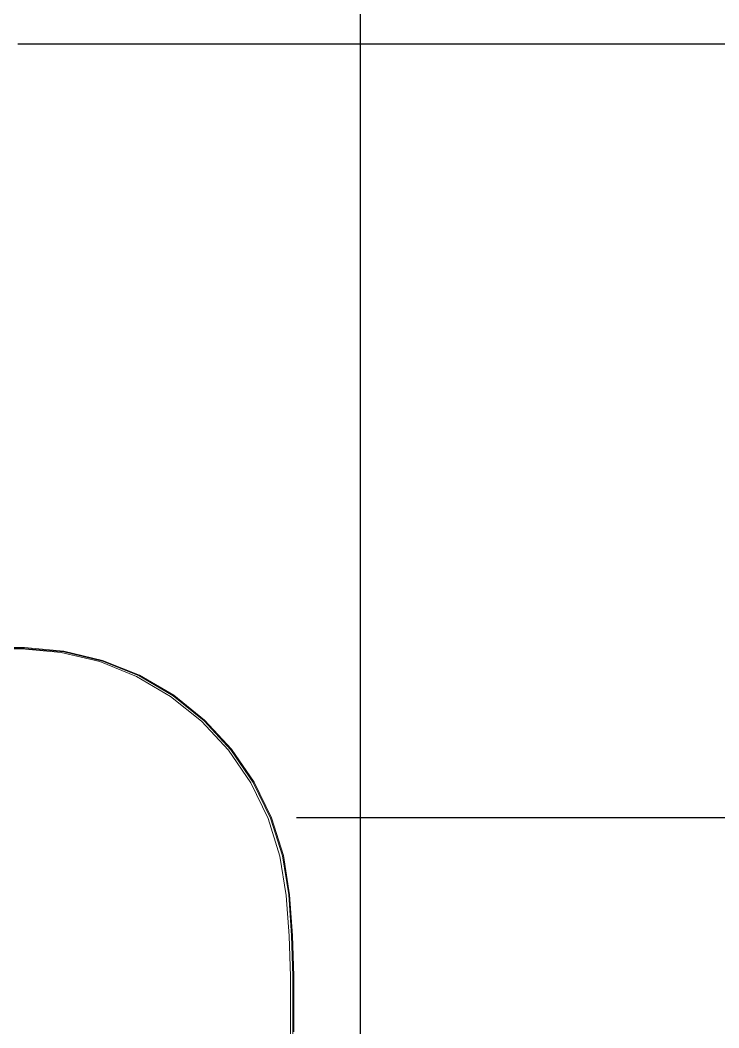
# Model space of a CAD drawing. Header units: centimetres. Extents: x -48696 to 156237, y -5617 to 29024.
# Drawn here: x -13037.5 to -12999.3, y 14443.6 to 14498.8 of the extents above; entities that cross this region are included whole.
import ezdxf

# ---------------------------------------------------------------- set-up
doc = ezdxf.new("R2010")
doc.units = ezdxf.units.CM
doc.layers.add('Moveis', color=1, linetype='Continuous', lineweight=9)
doc.layers.add('Piso', color=55, linetype='Continuous')

msp = doc.modelspace()

# ---------------------------------------------------------------- hatches: boundary and pattern name
at = {"layer": 'Piso'}
h = msp.add_hatch(dxfattribs=at)
h.set_pattern_fill('ANSI37', color=256, scale=13.333333, angle=45)
h.set_pattern_definition([(90, (5480.73, -3367.213), (-42.33333, 2e-14), []), (180, (5480.73, -3367.213), (-2e-14, -42.33333), [])])
h.paths.add_polyline_path([(-12937.99445, 14313.57475), (-13087.78039, 14313.52818), (-13087.75893, 14339.12057), (-13086.06218, 14339.03706), (-13086.21793, 14345.88526), (-13083.58652, 14345.88526), (-13076.83896, 14346.39357), (-13076.83896, 14347.52057), (-13048.61262, 14347.52057), (-13048.61262, 14334.9489), (-13017.93074, 14334.9489), (-13017.93074, 14365.69224), (-13048.61262, 14365.69224), (-13048.61262, 14353.12057), (-13076.83896, 14353.12057), (-13076.83896, 14354.24757), (-13080.84877, 14354.24757), (-13083.58652, 14354.75588), (-13086.21793, 14354.75588), (-13086.26036, 14361.5593), (-13087.75238, 14361.56017), (-13087.79683, 14393.54395), (-12937.94779, 14393.57476)])
h.paths.add_polyline_path([(-12937.94371, 14400.57476), (-13087.72964, 14400.54397), (-13087.72964, 14403.52722), (-13083.4999, 14403.52722), (-13083.4999, 14405.32683), (-13082.50635, 14405.62652), (-13082.23122, 14423.36513), (-13084.60047, 14423.40188), (-13085.80529, 14421.30052), (-13084.31367, 14420.4453), (-13083.4999, 14407.79389), (-13087.72541, 14407.79636), (-13087.70718, 14439.04928), (-13084.26459, 14439.04928), (-13084.26459, 14440.89998), (-13082.40115, 14440.89998), (-13082.40115, 14442.80677), (-13080.36586, 14442.80677), (-13080.36586, 14425.43759), (-13021.14763, 14426.13282), (-13021.14763, 14446.86308), (-13023.69233, 14463.57722), (-13041.17218, 14467.13162), (-13080.36586, 14464.44261), (-13080.36586, 14447.07343), (-13082.5025, 14447.07343), (-13082.5025, 14448.97043), (-13084.42469, 14449.19548), (-13084.51767, 14450.72475), (-13087.70037, 14450.72475), (-13087.68078, 14465.72113), (-13086.67623, 14465.11919), (-13085.24137, 14465.11919), (-13085.53098, 14466.6844), (-13082.71596, 14466.67068), (-13082.72939, 14463.91475), (-13081.33711, 14464.11318), (-13081.10084, 14466.51247), (-13080.67037, 14466.65959), (-13080.11105, 14470.90493), (-13077.61769, 14471.48413), (-13077.61769, 14476.85671), (-13077.61769, 14477.85959), (-13037.68454, 14477.85959), (-13037.64154, 14551.58544), (-13032.33398, 14551.58544), (-13032.33398, 14556.58544), (-12950.33295, 14556.77376), (-12950.32565, 14553.59765), (-12953.32565, 14553.59076), (-12953.15915, 14481.09095), (-12956.65914, 14481.08291), (-12956.6063, 14484.36317), (-12962.3686, 14483.8856), (-12962.3686, 14477.61076), (-12956.94332, 14474.61595), (-12956.29042, 14478.58375), (-12953.1534, 14478.58375), (-12953.14423, 14474.59097), (-12950.14423, 14474.59786), (-12950.15342, 14478.59785), (-12946.65343, 14478.60588), (-12946.64621, 14475.46396), (-12942.64466, 14475.46396), (-12941.08587, 14478.07029), (-12941.08587, 14481.72332), (-12942.7351, 14484.28189), (-12947.08174, 14484.28189), (-12946.65917, 14481.10588), (-12950.15916, 14481.09784), (-12950.32106, 14551.59765), (-12940.32108, 14551.59971), (-12940.32149, 14553.59702), (-12937.85446, 14553.60538)])

# ---------------------------------------------------------------- linework, layer by layer
at = {"layer": 'Moveis'}
for p, q in [((-13037.30854, 14464.44261), (-13080.36586, 14464.44261)), ((-13037.3089, 14464.39574), (-13080.36586, 14464.39574)), ((-13071.5845, 14464.37093), (-13037.4485, 14464.37093)), ((-13035.29061, 14464.17913), (-13037.4485, 14464.37093)), ((-13035.15101, 14464.20394), (-13037.3089, 14464.39574)), ((-13035.14375, 14464.25025), (-13037.30854, 14464.44261)), ((-13035.29061, 14464.17913), (-13033.18409, 14463.67331)), ((-13035.15101, 14464.20394), (-13033.04449, 14463.69812)), ((-13033.0305, 14463.74285), (-13035.14375, 14464.25025)), ((-13033.18409, 14463.67331), (-13031.17439, 14462.86436)), ((-13031.03479, 14462.88918), (-13033.04449, 14463.69812)), ((-13031.01436, 14462.93136), (-13033.0305, 14463.74285)), ((-13029.30486, 14461.76976), (-13031.17439, 14462.86436)), ((-13029.16526, 14461.79457), (-13031.03479, 14462.88918)), ((-13029.13885, 14461.83329), (-13031.01436, 14462.93136)), ((-13029.30486, 14461.76976), (-13027.61585, 14460.4131)), ((-13029.16526, 14461.79457), (-13027.47625, 14460.43791)), ((-13027.44442, 14460.47232), (-13029.13885, 14461.83329)), ((-13025.96764, 14458.87782), (-13027.44442, 14460.47232)), ((-13026.14378, 14458.82366), (-13027.61585, 14460.4131)), ((-13026.00418, 14458.84848), (-13027.47625, 14460.43791)), ((-13026.14378, 14458.82366), (-13024.92043, 14457.03574)), ((-13026.00418, 14458.84848), (-13024.78083, 14457.06055)), ((-13024.74036, 14457.0842), (-13025.96764, 14458.87782)), ((-13024.92043, 14457.03574), (-13023.97217, 14455.08789)), ((-13023.83257, 14455.11271), (-13024.78083, 14457.06055)), ((-13023.78906, 14455.13014), (-13024.74036, 14457.0842)), ((-13023.31948, 14453.02216), (-13023.97217, 14455.08789)), ((-13023.17987, 14453.04697), (-13023.83257, 14455.11271)), ((-13023.13428, 14453.0578), (-13023.78906, 14455.13014)), ((-13023.31948, 14453.02216), (-13022.97642, 14450.88309)), ((-13023.17987, 14453.04697), (-13022.83682, 14450.9079)), ((-13022.79012, 14450.91191), (-13023.13428, 14453.0578)), ((-13022.8245, 14448.66596), (-13022.97642, 14450.88309)), ((-13022.6849, 14448.69077), (-13022.83682, 14450.9079)), ((-13022.63809, 14448.69317), (-13022.79012, 14450.91191)), ((-13022.7485, 14446.44492), (-13022.8245, 14448.66596)), ((-13022.6849, 14448.69077), (-13022.6089, 14446.46974)), ((-13022.56204, 14446.47054), (-13022.63809, 14448.69317)), ((-13022.7485, 14443.38565), (-13022.7485, 14446.44492)), ((-13022.6089, 14446.46974), (-13022.6089, 14443.41046)), ((-13022.55253, 14444.52163), (-13022.56204, 14446.47054)), ((-13022.56204, 14443.40966), (-13022.55253, 14444.52163))]:
    msp.add_line(p, q, dxfattribs=at)
for points, invisible_edges in [([(-13033.0305, 14463.74285), (-13033.0305, 14463.74285), (-13035.14375, 14464.25025), (-13027.99983, 14486.42524)], 13), ([(-13033.0305, 14463.74285), (-13033.0305, 14463.74285), (-13035.14375, 14464.25025), (-13027.99983, 14486.42524)], 13), ([(-13033.0305, 14463.74285), (-13033.0305, 14463.74285), (-13035.14375, 14464.25025), (-13027.99983, 14486.42524)], 13), ([(-13033.0305, 14463.74285), (-13033.0305, 14463.74285), (-13035.14375, 14464.25025), (-13027.99983, 14486.42524)], 13), ([(-13033.0305, 14463.74285), (-13033.0305, 14463.74285), (-13035.14375, 14464.25025), (-13027.99983, 14486.42524)], 13), ([(-13031.01436, 14462.93136), (-13031.01436, 14462.93136), (-13033.0305, 14463.74285), (-13027.99983, 14486.42524)], 13), ([(-13031.01436, 14462.93136), (-13031.01436, 14462.93136), (-13033.0305, 14463.74285), (-13027.99983, 14486.42524)], 13), ([(-13031.01436, 14462.93136), (-13031.01436, 14462.93136), (-13033.0305, 14463.74285), (-13027.99983, 14486.42524)], 13), ([(-13031.01436, 14462.93136), (-13031.01436, 14462.93136), (-13033.0305, 14463.74285), (-13027.99983, 14486.42524)], 13), ([(-13031.01436, 14462.93136), (-13031.01436, 14462.93136), (-13033.0305, 14463.74285), (-13027.99983, 14486.42524)], 13), ([(-13029.13885, 14461.83329), (-13029.13885, 14461.83329), (-13031.01436, 14462.93136), (-13027.99983, 14486.42524)], 13), ([(-13029.13885, 14461.83329), (-13029.13885, 14461.83329), (-13031.01436, 14462.93136), (-13027.99983, 14486.42524)], 13), ([(-13029.13885, 14461.83329), (-13029.13885, 14461.83329), (-13031.01436, 14462.93136), (-13027.99983, 14486.42524)], 13), ([(-13029.13885, 14461.83329), (-13029.13885, 14461.83329), (-13031.01436, 14462.93136), (-13027.99983, 14486.42524)], 13), ([(-13029.13885, 14461.83329), (-13029.13885, 14461.83329), (-13031.01436, 14462.93136), (-13027.99983, 14486.42524)], 13), ([(-13029.13885, 14461.83329), (-13029.13885, 14461.83329), (-13027.99983, 14486.38535), (-13027.44442, 14460.47232)], 6), ([(-13029.13885, 14461.83329), (-13029.13885, 14461.83329), (-13027.99983, 14486.38535), (-13027.44442, 14460.47232)], 6), ([(-13029.13885, 14461.83329), (-13029.13885, 14461.83329), (-13027.99983, 14486.38535), (-13027.44442, 14460.47232)], 6), ([(-13029.13885, 14461.83329), (-13029.13885, 14461.83329), (-13027.99983, 14486.38535), (-13027.44442, 14460.47232)], 6), ([(-13029.13885, 14461.83329), (-13029.13885, 14461.83329), (-13027.99983, 14486.38535), (-13027.44442, 14460.47232)], 6), ([(-13035.14375, 14464.25025), (-13035.14375, 14464.25025), (-13037.30854, 14464.44261), (-13035.86789, 14485.96935)], 13), ([(-13035.14375, 14464.25025), (-13035.14375, 14464.25025), (-13037.30854, 14464.44261), (-13035.86789, 14485.96935)], 13), ([(-13035.14375, 14464.25025), (-13035.14375, 14464.25025), (-13037.30854, 14464.44261), (-13035.86789, 14485.96935)], 13), ([(-13035.14375, 14464.25025), (-13035.14375, 14464.25025), (-13037.30854, 14464.44261), (-13035.86789, 14485.96935)], 13), ([(-13035.14375, 14464.25025), (-13035.14375, 14464.25025), (-13037.30854, 14464.44261), (-13035.86789, 14485.96935)], 13), ([(-13027.44442, 14460.47232), (-13027.44442, 14460.47232), (-13026.4011, 14485.95335), (-13025.96764, 14458.87782)], 6), ([(-13027.44442, 14460.47232), (-13027.44442, 14460.47232), (-13026.4011, 14485.95335), (-13025.96764, 14458.87782)], 6), ([(-13027.44442, 14460.47232), (-13027.44442, 14460.47232), (-13026.4011, 14485.95335), (-13025.96764, 14458.87782)], 6), ([(-13027.44442, 14460.47232), (-13027.44442, 14460.47232), (-13026.4011, 14485.95335), (-13025.96764, 14458.87782)], 6), ([(-13027.44442, 14460.47232), (-13027.44442, 14460.47232), (-13026.4011, 14485.95335), (-13025.96764, 14458.87782)], 6), ([(-13024.74036, 14457.0842), (-13024.74036, 14457.0842), (-13025.96764, 14458.87782), (-13025.93643, 14485.95335)], 13), ([(-13024.74036, 14457.0842), (-13024.74036, 14457.0842), (-13025.96764, 14458.87782), (-13025.93643, 14485.95335)], 13), ([(-13024.74036, 14457.0842), (-13024.74036, 14457.0842), (-13025.96764, 14458.87782), (-13025.93643, 14485.95335)], 13), ([(-13024.74036, 14457.0842), (-13024.74036, 14457.0842), (-13025.96764, 14458.87782), (-13025.93643, 14485.95335)], 13), ([(-13024.74036, 14457.0842), (-13024.74036, 14457.0842), (-13025.96764, 14458.87782), (-13025.93643, 14485.95335)], 13), ([(-13023.78906, 14455.13014), (-13023.78906, 14455.13014), (-13024.74036, 14457.0842), (-13024.70777, 14485.58679)], 13), ([(-13023.78906, 14455.13014), (-13023.78906, 14455.13014), (-13024.74036, 14457.0842), (-13024.70777, 14485.58679)], 13), ([(-13023.78906, 14455.13014), (-13023.78906, 14455.13014), (-13024.74036, 14457.0842), (-13024.70777, 14485.58679)], 13), ([(-13023.78906, 14455.13014), (-13023.78906, 14455.13014), (-13024.74036, 14457.0842), (-13024.70777, 14485.58679)], 13), ([(-13023.78906, 14455.13014), (-13023.78906, 14455.13014), (-13024.74036, 14457.0842), (-13024.70777, 14485.58679)], 13), ([(-13023.13428, 14453.0578), (-13023.13428, 14453.0578), (-13023.78906, 14455.13014), (-13023.71993, 14485.61306)], 13), ([(-13023.13428, 14453.0578), (-13023.13428, 14453.0578), (-13023.78906, 14455.13014), (-13023.71993, 14485.61306)], 13), ([(-13023.13428, 14453.0578), (-13023.13428, 14453.0578), (-13023.78906, 14455.13014), (-13023.71993, 14485.61306)], 13), ([(-13023.13428, 14453.0578), (-13023.13428, 14453.0578), (-13023.78906, 14455.13014), (-13023.71993, 14485.61306)], 13), ([(-13023.13428, 14453.0578), (-13023.13428, 14453.0578), (-13023.78906, 14455.13014), (-13023.71993, 14485.61306)], 13), ([(-13022.79012, 14450.91191), (-13022.79012, 14450.91191), (-13023.13428, 14453.0578), (-13023.06276, 14485.6724)], 13), ([(-13022.79012, 14450.91191), (-13022.79012, 14450.91191), (-13023.13428, 14453.0578), (-13023.06276, 14485.6724)], 13), ([(-13022.79012, 14450.91191), (-13022.79012, 14450.91191), (-13023.13428, 14453.0578), (-13023.06276, 14485.6724)], 13), ([(-13022.79012, 14450.91191), (-13022.79012, 14450.91191), (-13023.13428, 14453.0578), (-13023.06276, 14485.6724)], 13), ([(-13022.79012, 14450.91191), (-13022.79012, 14450.91191), (-13023.13428, 14453.0578), (-13023.06276, 14485.6724)], 13), ([(-13022.63809, 14448.69317), (-13022.63809, 14448.69317), (-13022.79012, 14450.91191), (-13022.73467, 14485.71159)], 13), ([(-13022.63809, 14448.69317), (-13022.63809, 14448.69317), (-13022.79012, 14450.91191), (-13022.73467, 14485.71159)], 13), ([(-13022.63809, 14448.69317), (-13022.63809, 14448.69317), (-13022.79012, 14450.91191), (-13022.73467, 14485.71159)], 13), ([(-13022.63809, 14448.69317), (-13022.63809, 14448.69317), (-13022.79012, 14450.91191), (-13022.73467, 14485.71159)], 13), ([(-13022.63809, 14448.69317), (-13022.63809, 14448.69317), (-13022.79012, 14450.91191), (-13022.73467, 14485.71159)], 13), ([(-13022.56204, 14446.47054), (-13022.56204, 14446.47054), (-13022.63809, 14448.69317), (-13022.57083, 14485.73402)], 13), ([(-13022.56204, 14446.47054), (-13022.56204, 14446.47054), (-13022.63809, 14448.69317), (-13022.57083, 14485.73402)], 13), ([(-13022.56204, 14446.47054), (-13022.56204, 14446.47054), (-13022.63809, 14448.69317), (-13022.57083, 14485.73402)], 13), ([(-13022.56204, 14446.47054), (-13022.56204, 14446.47054), (-13022.63809, 14448.69317), (-13022.57083, 14485.73402)], 13), ([(-13022.56204, 14446.47054), (-13022.56204, 14446.47054), (-13022.63809, 14448.69317), (-13022.57083, 14485.73402)], 13), ([(-13022.55253, 14444.52163), (-13022.55253, 14444.52163), (-13022.56204, 14446.47054), (-13022.48897, 14485.74595)], 13), ([(-13022.55253, 14444.52163), (-13022.55253, 14444.52163), (-13022.56204, 14446.47054), (-13022.48897, 14485.74595)], 13), ([(-13022.55253, 14444.52163), (-13022.55253, 14444.52163), (-13022.56204, 14446.47054), (-13022.48897, 14485.74595)], 13), ([(-13022.55253, 14444.52163), (-13022.55253, 14444.52163), (-13022.56204, 14446.47054), (-13022.48897, 14485.74595)], 13), ([(-13022.55253, 14444.52163), (-13022.55253, 14444.52163), (-13022.56204, 14446.47054), (-13022.48897, 14485.74595)], 13), ([(-13037.30854, 14464.44261), (-13037.30854, 14464.44261), (-13080.36586, 14464.44261), (-13079.19253, 14465.62524)], 13), ([(-13037.30854, 14464.44261), (-13037.30854, 14464.44261), (-13080.36586, 14464.44261), (-13079.19253, 14465.62524)], 13), ([(-13037.30854, 14464.44261), (-13037.30854, 14464.44261), (-13080.36586, 14464.44261), (-13079.19253, 14465.62524)], 13), ([(-13037.30854, 14464.44261), (-13037.30854, 14464.44261), (-13080.36586, 14464.44261), (-13079.19253, 14465.62524)], 13), ([(-13037.30854, 14464.44261), (-13037.30854, 14464.44261), (-13080.36586, 14464.44261), (-13079.19253, 14465.62524)], 13), ([(-13037.30854, 14464.44261), (-13037.30854, 14464.44261), (-13037.3089, 14464.39574), (-13080.36586, 14464.44261)], 6), ([(-13037.3089, 14464.39574), (-13037.3089, 14464.39574), (-13071.5845, 14464.37093), (-13080.36586, 14464.39574)], 6), ([(-13037.4485, 14464.37093), (-13037.4485, 14464.37093), (-13071.5845, 14464.37093), (-13037.3089, 14464.39574)], 13), ([(-13037.4485, 14464.37093), (-13037.4485, 14464.37093), (-13071.4512, 14425.64551), (-13071.5845, 14464.37093)], 6), ([(-13037.4485, 14425.45965), (-13037.4485, 14425.45965), (-13071.20254, 14425.45965), (-13037.4485, 14464.37093)], 13), ([(-13035.29061, 14464.17913), (-13035.29061, 14464.17913), (-13037.4485, 14464.37093), (-13037.3089, 14464.39574)], 13), ([(-13035.29061, 14464.17913), (-13035.29061, 14464.17913), (-13037.4485, 14425.45965), (-13037.4485, 14464.37093)], 6), ([(-13035.15101, 14464.20394), (-13035.15101, 14464.20394), (-13037.3089, 14464.39574), (-13037.30854, 14464.44261)], 13), ([(-13035.15101, 14464.20394), (-13035.15101, 14464.20394), (-13035.29061, 14464.17913), (-13037.3089, 14464.39574)], 6), ([(-13035.14375, 14464.25025), (-13035.14375, 14464.25025), (-13035.15101, 14464.20394), (-13037.30854, 14464.44261)], 6), ([(-13035.95449, 14425.59244), (-13035.95449, 14425.59244), (-13037.4485, 14425.45965), (-13035.29061, 14464.17913)], 13), ([(-13035.45397, 14425.63692), (-13035.45397, 14425.63692), (-13035.95449, 14425.59244), (-13035.29061, 14464.17913)], 13), ([(-13035.29061, 14425.65144), (-13035.29061, 14425.65144), (-13035.45397, 14425.63692), (-13035.29061, 14464.17913)], 13), ([(-13033.18409, 14463.67331), (-13033.18409, 14463.67331), (-13035.29061, 14464.17913), (-13035.15101, 14464.20394)], 13), ([(-13033.18409, 14463.67331), (-13033.18409, 14463.67331), (-13035.29061, 14425.65144), (-13035.29061, 14464.17913)], 6), ([(-13033.04449, 14463.69812), (-13033.04449, 14463.69812), (-13035.15101, 14464.20394), (-13035.14375, 14464.25025)], 13), ([(-13033.04449, 14463.69812), (-13033.04449, 14463.69812), (-13033.18409, 14463.67331), (-13035.15101, 14464.20394)], 6), ([(-13033.0305, 14463.74285), (-13033.0305, 14463.74285), (-13033.04449, 14463.69812), (-13035.14375, 14464.25025)], 6), ([(-13034.54099, 14425.83144), (-13034.54099, 14425.83144), (-13035.29061, 14425.65144), (-13033.18409, 14463.67331)], 13), ([(-13033.18409, 14426.15727), (-13033.18409, 14426.15727), (-13034.54099, 14425.83144), (-13033.18409, 14463.67331)], 13), ([(-13031.17439, 14462.86436), (-13031.17439, 14462.86436), (-13033.18409, 14463.67331), (-13033.04449, 14463.69812)], 13), ([(-13031.17439, 14462.86436), (-13031.17439, 14462.86436), (-13033.18409, 14426.15727), (-13033.18409, 14463.67331)], 6), ([(-13031.03479, 14462.88918), (-13031.03479, 14462.88918), (-13033.04449, 14463.69812), (-13033.0305, 14463.74285)], 13), ([(-13031.03479, 14462.88918), (-13031.03479, 14462.88918), (-13031.17439, 14462.86436), (-13033.04449, 14463.69812)], 6), ([(-13031.01436, 14462.93136), (-13031.01436, 14462.93136), (-13031.03479, 14462.88918), (-13033.0305, 14463.74285)], 6), ([(-13031.17439, 14426.96621), (-13031.17439, 14426.96621), (-13033.18409, 14426.15727), (-13031.17439, 14462.86436)], 13), ([(-13029.30486, 14461.76976), (-13029.30486, 14461.76976), (-13031.17439, 14462.86436), (-13031.03479, 14462.88918)], 13), ([(-13029.30486, 14461.76976), (-13029.30486, 14461.76976), (-13031.17439, 14426.96621), (-13031.17439, 14462.86436)], 6), ([(-13029.16526, 14461.79457), (-13029.16526, 14461.79457), (-13031.03479, 14462.88918), (-13031.01436, 14462.93136)], 13), ([(-13029.16526, 14461.79457), (-13029.16526, 14461.79457), (-13029.30486, 14461.76976), (-13031.03479, 14462.88918)], 6), ([(-13029.13885, 14461.83329), (-13029.13885, 14461.83329), (-13029.16526, 14461.79457), (-13031.01436, 14462.93136)], 6), ([(-13029.30486, 14428.06082), (-13029.30486, 14428.06082), (-13031.17439, 14426.96621), (-13029.30486, 14461.76976)], 13), ([(-13027.61585, 14460.4131), (-13027.61585, 14460.4131), (-13029.30486, 14461.76976), (-13029.16526, 14461.79457)], 13), ([(-13027.61585, 14460.4131), (-13027.61585, 14460.4131), (-13029.30486, 14428.06082), (-13029.30486, 14461.76976)], 6), ([(-13027.47625, 14460.43791), (-13027.47625, 14460.43791), (-13029.16526, 14461.79457), (-13029.13885, 14461.83329)], 13), ([(-13027.47625, 14460.43791), (-13027.47625, 14460.43791), (-13027.61585, 14460.4131), (-13029.16526, 14461.79457)], 6), ([(-13027.44442, 14460.47232), (-13027.44442, 14460.47232), (-13027.47625, 14460.43791), (-13029.13885, 14461.83329)], 6), ([(-13026.00418, 14458.84848), (-13026.00418, 14458.84848), (-13027.47625, 14460.43791), (-13027.44442, 14460.47232)], 13), ([(-13025.96764, 14458.87782), (-13025.96764, 14458.87782), (-13026.00418, 14458.84848), (-13027.44442, 14460.47232)], 6), ([(-13027.61585, 14429.41747), (-13027.61585, 14429.41747), (-13029.30486, 14428.06082), (-13027.61585, 14460.4131)], 13), ([(-13026.14378, 14458.82366), (-13026.14378, 14458.82366), (-13027.61585, 14460.4131), (-13027.47625, 14460.43791)], 13), ([(-13026.14378, 14458.82366), (-13026.14378, 14458.82366), (-13027.61585, 14429.41747), (-13027.61585, 14460.4131)], 6), ([(-13026.00418, 14458.84848), (-13026.00418, 14458.84848), (-13026.14378, 14458.82366), (-13027.47625, 14460.43791)], 6), ([(-13026.14378, 14431.00691), (-13026.14378, 14431.00691), (-13027.61585, 14429.41747), (-13026.14378, 14458.82366)], 13), ([(-13024.92043, 14457.03574), (-13024.92043, 14457.03574), (-13026.14378, 14458.82366), (-13026.00418, 14458.84848)], 13), ([(-13024.92043, 14457.03574), (-13024.92043, 14457.03574), (-13026.14378, 14431.00691), (-13026.14378, 14458.82366)], 6), ([(-13024.78083, 14457.06055), (-13024.78083, 14457.06055), (-13026.00418, 14458.84848), (-13025.96764, 14458.87782)], 13), ([(-13024.78083, 14457.06055), (-13024.78083, 14457.06055), (-13024.92043, 14457.03574), (-13026.00418, 14458.84848)], 6), ([(-13024.74036, 14457.0842), (-13024.74036, 14457.0842), (-13024.78083, 14457.06055), (-13025.96764, 14458.87782)], 6), ([(-13024.92043, 14432.79484), (-13024.92043, 14432.79484), (-13026.14378, 14431.00691), (-13024.92043, 14457.03574)], 13), ([(-13023.97217, 14455.08789), (-13023.97217, 14455.08789), (-13024.92043, 14457.03574), (-13024.78083, 14457.06055)], 13), ([(-13023.97217, 14455.08789), (-13023.97217, 14455.08789), (-13024.92043, 14432.79484), (-13024.92043, 14457.03574)], 6), ([(-13023.83257, 14455.11271), (-13023.83257, 14455.11271), (-13024.78083, 14457.06055), (-13024.74036, 14457.0842)], 13), ([(-13023.83257, 14455.11271), (-13023.83257, 14455.11271), (-13023.97217, 14455.08789), (-13024.78083, 14457.06055)], 6), ([(-13023.78906, 14455.13014), (-13023.78906, 14455.13014), (-13023.83257, 14455.11271), (-13024.74036, 14457.0842)], 6), ([(-13023.97217, 14434.74268), (-13023.97217, 14434.74268), (-13024.92043, 14432.79484), (-13023.97217, 14455.08789)], 13), ([(-13023.31948, 14453.02216), (-13023.31948, 14453.02216), (-13023.97217, 14455.08789), (-13023.83257, 14455.11271)], 13), ([(-13023.31948, 14453.02216), (-13023.31948, 14453.02216), (-13023.97217, 14434.74268), (-13023.97217, 14455.08789)], 6), ([(-13023.17987, 14453.04697), (-13023.17987, 14453.04697), (-13023.83257, 14455.11271), (-13023.78906, 14455.13014)], 13), ([(-13023.17987, 14453.04697), (-13023.17987, 14453.04697), (-13023.31948, 14453.02216), (-13023.83257, 14455.11271)], 6), ([(-13023.13428, 14453.0578), (-13023.13428, 14453.0578), (-13023.17987, 14453.04697), (-13023.78906, 14455.13014)], 6), ([(-13023.31948, 14436.80842), (-13023.31948, 14436.80842), (-13023.97217, 14434.74268), (-13023.31948, 14453.02216)], 13), ([(-13022.97642, 14450.88309), (-13022.97642, 14450.88309), (-13023.31948, 14453.02216), (-13023.17987, 14453.04697)], 13), ([(-13022.97642, 14450.88309), (-13022.97642, 14450.88309), (-13023.31948, 14436.80842), (-13023.31948, 14453.02216)], 6), ([(-13022.83682, 14450.9079), (-13022.83682, 14450.9079), (-13023.17987, 14453.04697), (-13023.13428, 14453.0578)], 13), ([(-13022.83682, 14450.9079), (-13022.83682, 14450.9079), (-13022.97642, 14450.88309), (-13023.17987, 14453.04697)], 6), ([(-13022.79012, 14450.91191), (-13022.79012, 14450.91191), (-13022.83682, 14450.9079), (-13023.13428, 14453.0578)], 6), ([(-13022.97642, 14438.94748), (-13022.97642, 14438.94748), (-13023.31948, 14436.80842), (-13022.97642, 14450.88309)], 13), ([(-13022.8245, 14448.66596), (-13022.8245, 14448.66596), (-13022.97642, 14450.88309), (-13022.83682, 14450.9079)], 13), ([(-13022.8245, 14448.66596), (-13022.8245, 14448.66596), (-13022.97642, 14438.94748), (-13022.97642, 14450.88309)], 6), ([(-13022.6849, 14448.69077), (-13022.6849, 14448.69077), (-13022.83682, 14450.9079), (-13022.79012, 14450.91191)], 13), ([(-13022.6849, 14448.69077), (-13022.6849, 14448.69077), (-13022.8245, 14448.66596), (-13022.83682, 14450.9079)], 6), ([(-13022.63809, 14448.69317), (-13022.63809, 14448.69317), (-13022.6849, 14448.69077), (-13022.79012, 14450.91191)], 6), ([(-13022.8245, 14441.16462), (-13022.8245, 14441.16462), (-13022.97642, 14438.94748), (-13022.8245, 14448.66596)], 13), ([(-13022.7485, 14446.44492), (-13022.7485, 14446.44492), (-13022.8245, 14448.66596), (-13022.6849, 14448.69077)], 13), ([(-13022.7485, 14443.38565), (-13022.7485, 14443.38565), (-13022.8245, 14441.16462), (-13022.8245, 14448.66596)], 13), ([(-13022.7485, 14446.44492), (-13022.7485, 14446.44492), (-13022.7485, 14443.38565), (-13022.8245, 14448.66596)], 4), ([(-13022.6089, 14446.46974), (-13022.6089, 14446.46974), (-13022.6849, 14448.69077), (-13022.63809, 14448.69317)], 13), ([(-13022.6089, 14446.46974), (-13022.6089, 14446.46974), (-13022.6849, 14441.18943), (-13022.6849, 14448.69077)], 6), ([(-13022.56204, 14446.47054), (-13022.56204, 14446.47054), (-13022.6089, 14446.46974), (-13022.63809, 14448.69317)], 6), ([(-13022.7485, 14446.44492), (-13022.7485, 14446.44492), (-13022.6849, 14441.18943), (-13022.7485, 14443.38565)], 6), ([(-13022.6089, 14443.41046), (-13022.6089, 14443.41046), (-13022.6849, 14441.18943), (-13022.6089, 14446.46974)], 4), ([(-13022.6089, 14443.41046), (-13022.6089, 14443.41046), (-13022.6089, 14446.46974), (-13022.56204, 14446.47054)], 13), ([(-13022.55253, 14444.52163), (-13022.55253, 14444.52163), (-13022.56204, 14443.40966), (-13022.56204, 14446.47054)], 4), ([(-13022.55253, 14444.52163), (-13022.55253, 14444.52163), (-13000.79253, 14390.95857), (-13022.56204, 14443.40966)], 6), ([(-13022.55253, 14444.52163), (-13022.55253, 14444.52163), (-13000.79253, 14390.95857), (-13022.56204, 14443.40966)], 6), ([(-13022.55253, 14444.52163), (-13022.55253, 14444.52163), (-13000.79253, 14390.95857), (-13022.56204, 14443.40966)], 6), ([(-13022.55253, 14444.52163), (-13022.55253, 14444.52163), (-13000.79253, 14390.95857), (-13022.56204, 14443.40966)], 6), ([(-13022.55253, 14444.52163), (-13022.55253, 14444.52163), (-13000.79253, 14390.95857), (-13022.56204, 14443.40966)], 6)]:
    msp.add_3dface(points, dxfattribs=dict(at, invisible_edges=invisible_edges))

doc.saveas('drawing.dxf')
